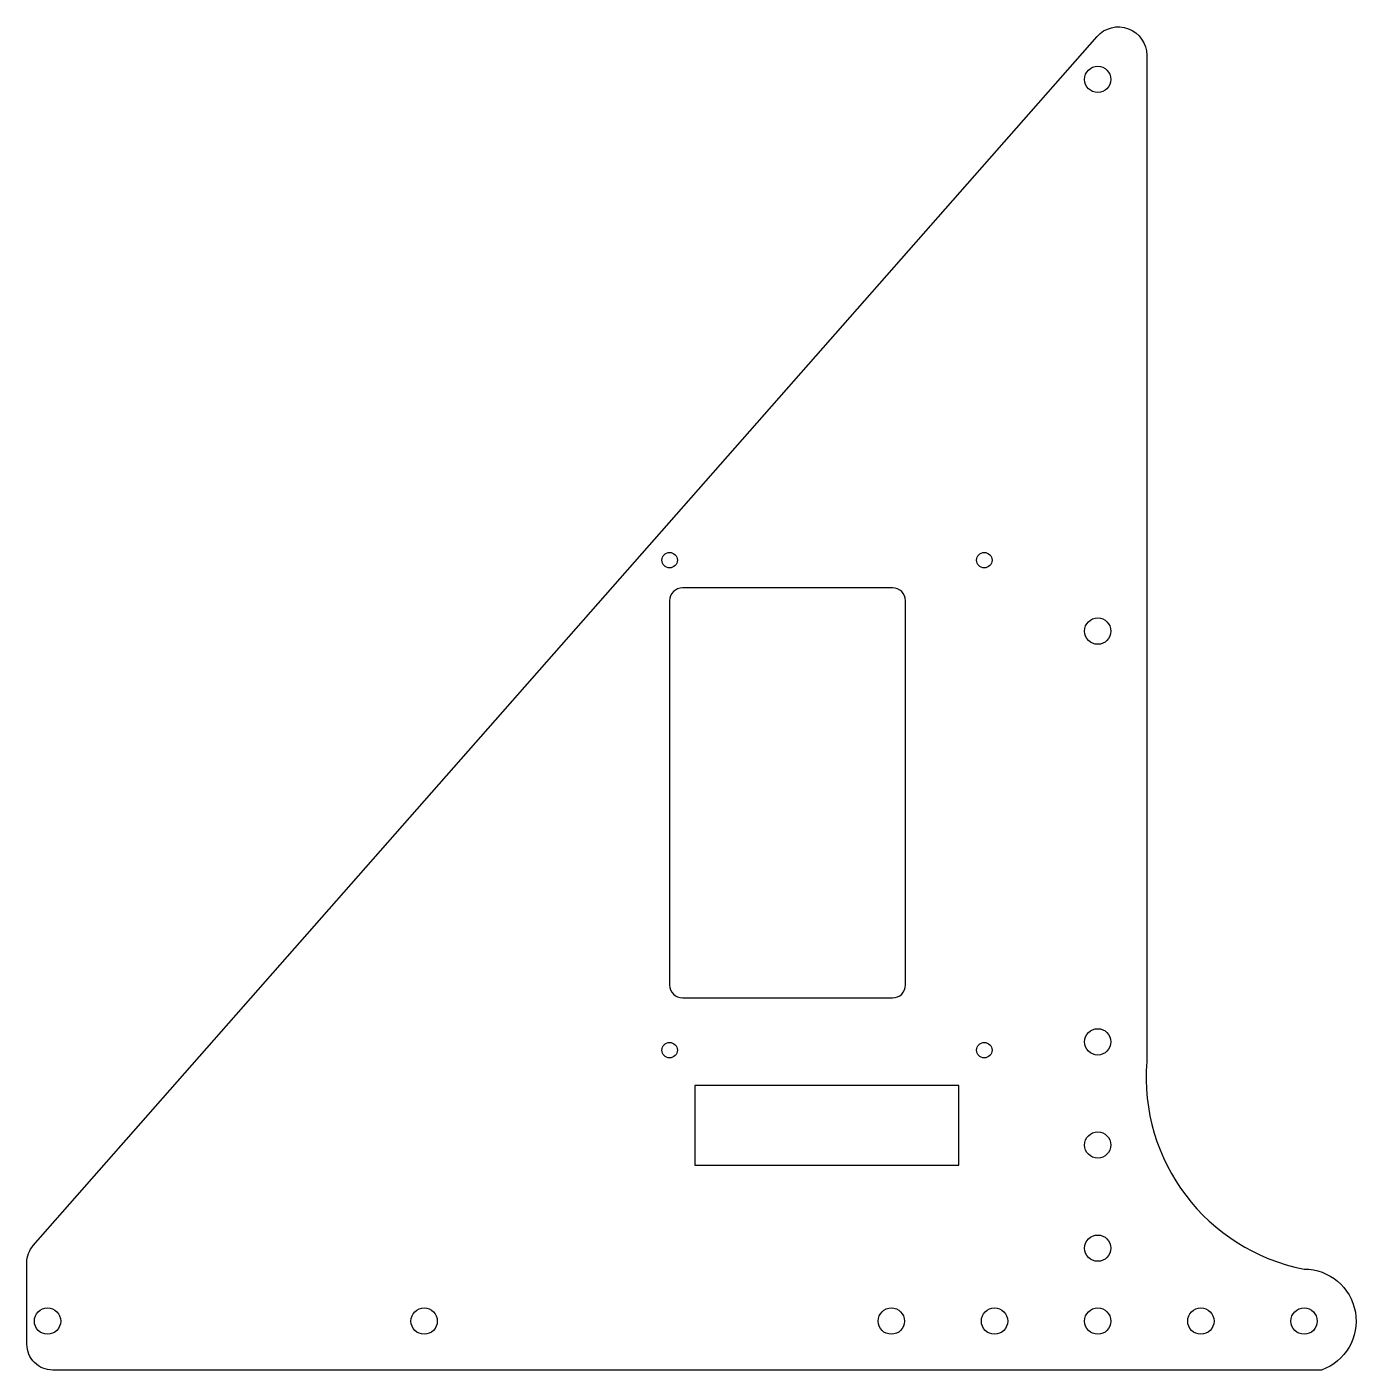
# Model space of a CAD drawing. Header units: millimetres. Extents: x -447 to -190, y 228 to 489.
import ezdxf

# ---------------------------------------------------------------- set-up
doc = ezdxf.new("R2010")
doc.units = ezdxf.units.MM
doc.layers.get('0').update_dxf_attribs({"linetype": 'CONTINUOUS'})

msp = doc.modelspace()

# ---------------------------------------------------------------- linework, layer by layer
for points in [[(-442.3, 228.5, -0.414214), (-447.3, 233.5), (-447.3, 249.35, -0.182346), (-446.06, 252.65), (-239.87, 487.05, -0.691552), (-230.24, 483.42), (-230.24, 288.34, 0.38143), (-199.74, 248.09, -0.841364), (-196.34, 228.5)], [(-320.21, 300.67), (-279.5, 300.67, 0.414214), (-277, 303.17), (-277, 377.66, 0.414214), (-279.5, 380.16), (-320.21, 380.16, 0.414214), (-322.71, 377.66), (-322.71, 303.17, 0.414214)]]:
    msp.add_lwpolyline(points, format="xyb", close=True)
msp.add_lwpolyline([(-317.82, 283.67), (-317.82, 268.26), (-266.64, 268.26), (-266.64, 283.67)], close=True)
for centre, radius in [((-239.74, 478.73), 2.55), ((-322.72, 385.53), 1.5), ((-261.72, 385.53), 1.5), ((-239.74, 371.77), 2.55), ((-239.74, 292.14), 2.55), ((-322.72, 290.53), 1.5), ((-261.72, 290.53), 1.5), ((-239.74, 272.14), 2.55), ((-239.74, 252.14), 2.55), ((-443.3, 238), 2.55), ((-370.3, 238), 2.55), ((-279.74, 238), 2.55), ((-259.74, 238), 2.55), ((-239.74, 238), 2.55), ((-219.74, 238), 2.55), ((-199.74, 238), 2.55)]:
    msp.add_circle(centre, radius)

doc.saveas('drawing.dxf')
